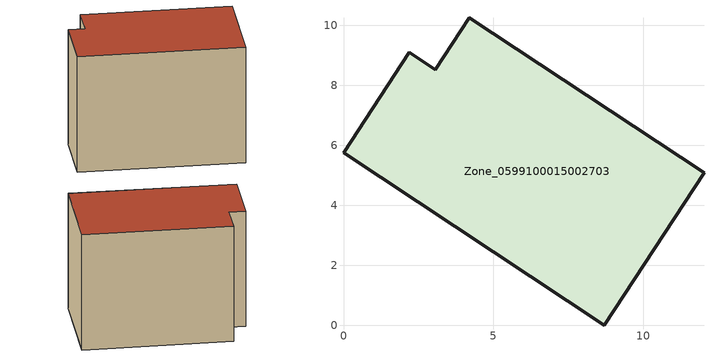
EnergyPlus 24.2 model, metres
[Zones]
Zone_0599100015002703
 floor ground (C_G): 8.7,0 0,5.75 2.19,9.1 3.07,8.53 4.19,10.26 12.03,5.09 z0.79
 wall outside (C_F): 8.7,0 12.03,5.09 4.19,10.26 3.07,8.53 2.19,9.1 0,5.75 8.7,0 z0.79:8.58
 roof outside (C_R): 0,5.75 8.7,0 12.03,5.09 4.19,10.26 3.07,8.53 2.19,9.1 z8.58
[BUILDING]
Pand.0599100015002703: North Axis=0; Terrain=City; Loads Convergence Tolerance Value=0.04; Temperature Convergence Tolerance Value=0.4; Solar Distribution=FullExterior; Maximum Number of Warmup Days=25; Minimum Number of Warmup Days=1
[Site:Location]
Rotterdam.The.Hague.AP_ZH_NLD Design_Conditions: Latitude=51.96; Longitude=4.45; Time Zone=1; Elevation=-4.5
[SITE:GROUNDTEMPERATURE:BUILDINGSURFACE]
18, 18, 18, 18, 18, 18, 18, 18, 18, 18, 18, 18
[MATERIAL] Thermal Absorptance=0.9; Solar Absorptance=0.7; Visible Absorptance=0.7
Name | Roughness | Thickness | Conductivity | Density | Specific Heat
G.TI.1965-1974 | MediumSmooth | 0.15 | 0.882353 | 540 | 1210
F.TI.1965-1974 | Rough | 0.3 | 0.697674 | 1920 | 840
R.TI.1965-1974 | MediumRough | 0.2 | 0.232558 | 1500 | 1000
[CONSTRUCTION]
C_G: G.TI.1965-1974
C_F: F.TI.1965-1974
C_R: R.TI.1965-1974
[ZONE]
Zone_0599100015002703: Type=1; Multiplier=1; Ceiling Height=Autocalculate; Volume=Autocalculate; Floor Area=autocalculate; Part of Total Floor Area=Yes
[ZONEINFILTRATION:DESIGNFLOWRATE]
Infil_Zone_0599100015002703: Zone or ZoneList or Space or SpaceList=Zone_0599100015002703; Schedule=AlwaysOn; Design Flow Rate Calculation Method=Flow/Area; Flow Rate per Floor Area=0.003; Constant Term Coefficient=1; Temperature Term Coefficient=0; Velocity Term Coefficient=0; Velocity Squared Term Coefficient=0
[HVACTEMPLATE:ZONE:IDEALLOADSAIRSYSTEM]
Zone_0599100015002703: Maximum Heating Supply Air Temperature=50; Minimum Cooling Supply Air Temperature=13; Maximum Heating Supply Air Humidity Ratio=0.0156; Minimum Cooling Supply Air Humidity Ratio=0.0077; Heating Limit=NoLimit; Cooling Limit=NoLimit; Dehumidification Control Type=ConstantSensibleHeatRatio; Cooling Sensible Heat Ratio=0.7; Dehumidification Setpoint=60; Humidification Control Type=None; Humidification Setpoint=30; Outdoor Air Method=None; Outdoor Air Flow Rate per Person=0.00944; Outdoor Air Flow Rate per Zone Floor Area=0; Outdoor Air Flow Rate per Zone=0; Demand Controlled Ventilation Type=None; Outdoor Air Economizer Type=NoEconomizer; Heat Recovery Type=None; Sensible Heat Recovery Effectiveness=0.7; Latent Heat Recovery Effectiveness=0.65
[ZONECONTROL:THERMOSTAT]
ThermostatControl_Zone_0599100015002703: Zone or ZoneList=Zone_0599100015002703; Control Type Schedule=DualSetpointControlType; Control 1=Thermostat_Zone_0599100015002703; Temperature Difference Between Cutout And Setpoint=0
[THERMOSTATSETPOINT:DUALSETPOINT]
Thermostat_Zone_0599100015002703: Heating Setpoint Temperature Schedule=HeatingSetpoint_Zone_0599100015002703; Cooling Setpoint Temperature Schedule=CoolingSetpoint_Zone_0599100015002703
[SCHEDULE:COMPACT]
HeatingSetpoint_Zone_0599100015002703: Through: 12/31, For: AllDays, Until: 24:00, 21
CoolingSetpoint_Zone_0599100015002703: Through: 12/31, For: AllDays, Until: 24:00, 24
DualSetpointControlType: Through: 12/31, For: AllDays, Until: 24:00, 4
AlwaysOn: Through: 12/31, For: AllDays, Until: 24:00, 1
